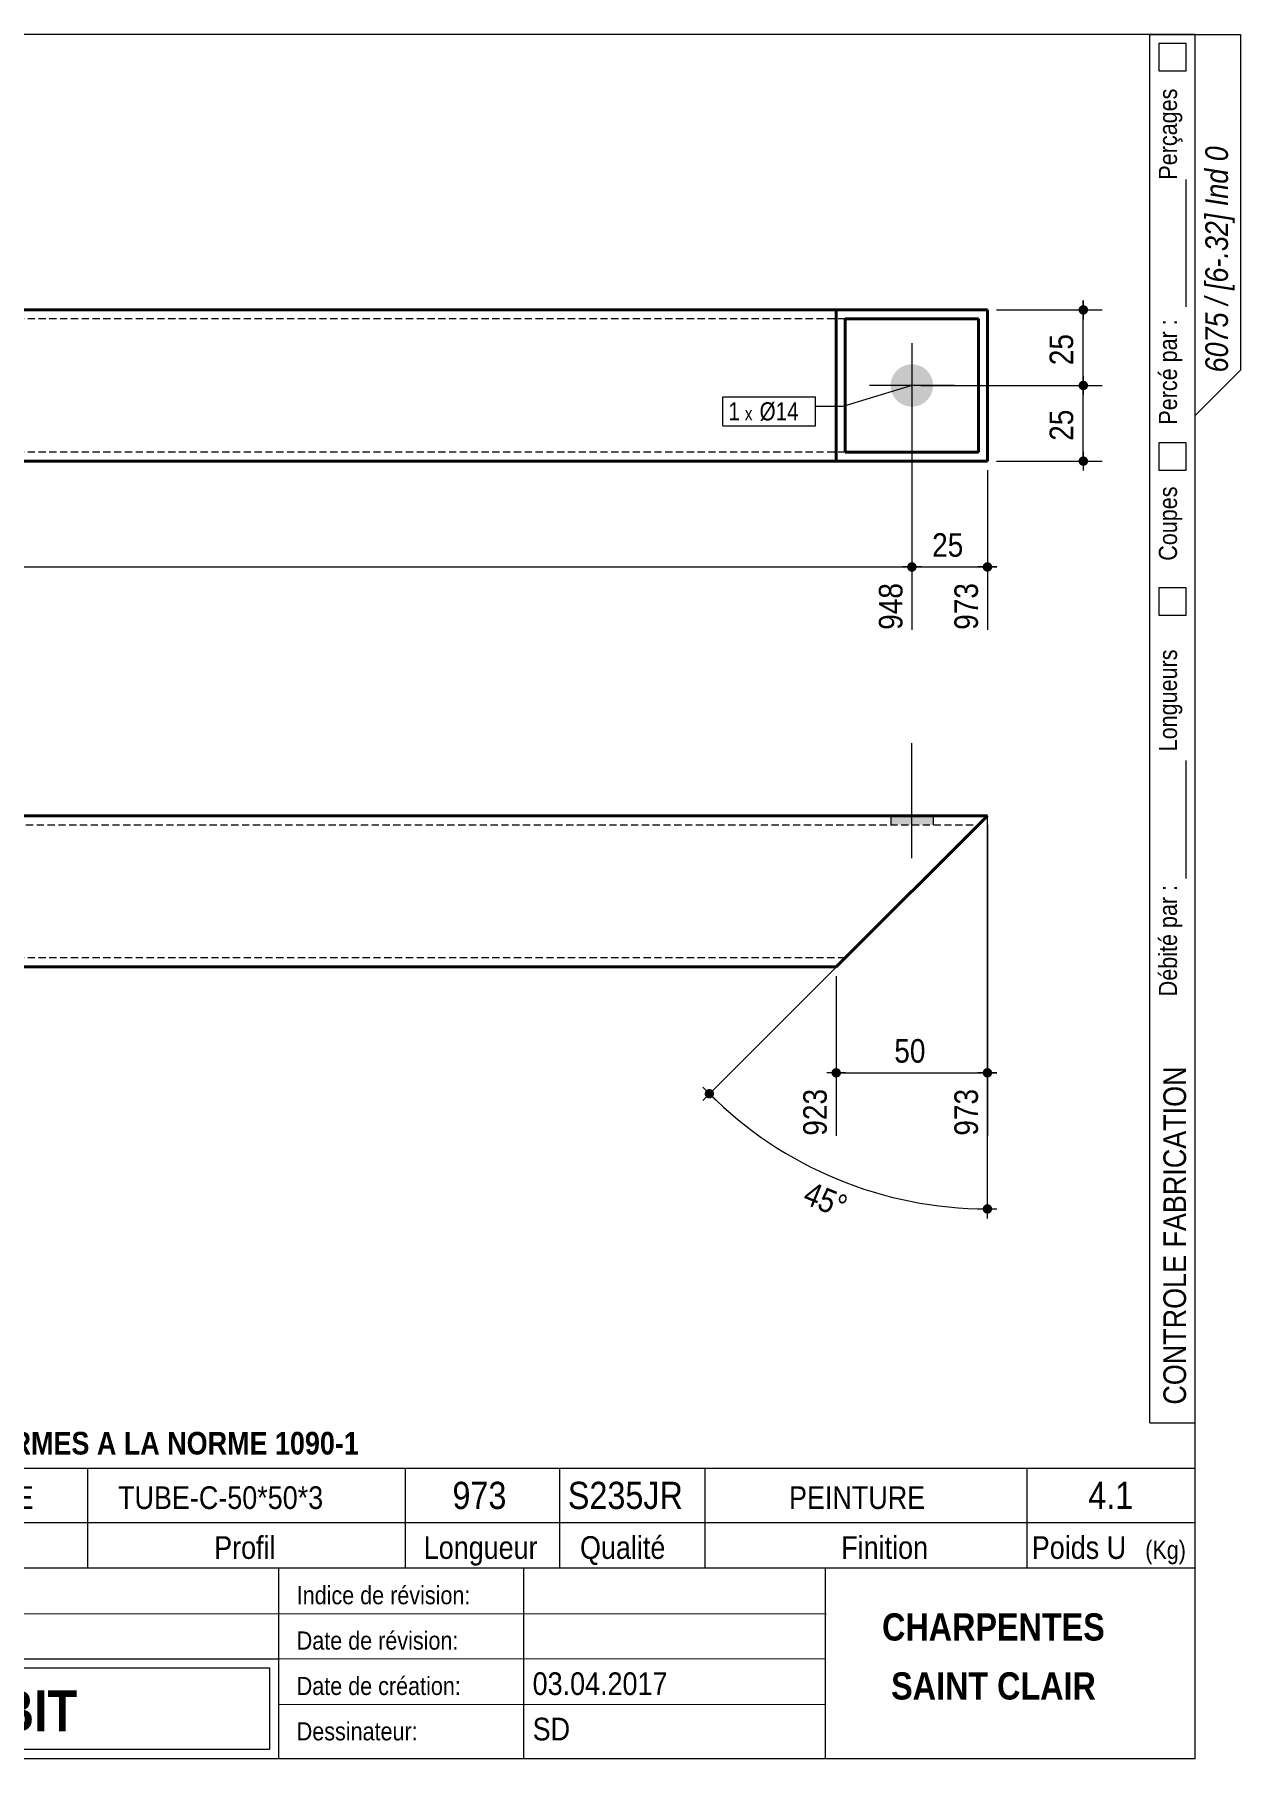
# Model space of a CAD drawing. Header units: millimetres. Extents: x 2 to 287, y 5 to 195.
# Drawn here: x 154.1 to 287, y 5 to 195 of the extents above; entities that cross this region are included whole.
import ezdxf

# ---------------------------------------------------------------- set-up
doc = ezdxf.new("R2010")
doc.units = ezdxf.units.MM
doc.linetypes.add('CACHE2', pattern=[1.190625, 0.79375, -0.396875])
for name, color, linetype, lineweight in [('Autre type objet', 1, 'Continuous', 0), ('Boulon', 7, 'Continuous', 0), ('Cache', 7, 'Continuous', 0), ('Cotation', 7, 'Continuous', 0), ('Désignation boulon', 3, 'Continuous', 0), ('Feuille dessin', 5, 'Continuous', 0), ('Piece', 2, 'Continuous', 0)]:
    doc.layers.add(name, color=color, linetype=linetype, lineweight=lineweight)
doc.styles.add('ARIAL', font='ARIAL.TTF')
doc.styles.add('ARIAL_BOLD', font='ARIALBD.TTF')
doc.styles.add('ARIAL_ITALIC', font='ARIALI.TTF')
doc.styles.add('COMIC_SANS_MS', font='COMIC.TTF')

# ---------------------------------------------------------------- blocks, each defined once
blk = doc.blocks.new('*A1')
at = {"layer": 'Boulon'}
blk.add_hatch(color=256, dxfattribs=at).paths.add_polyline_path([(250.84, 158.65), (250.9, 158.65), (250.96, 158.64), (251.02, 158.64), (251.07, 158.63), (251.13, 158.62), (251.19, 158.62), (251.24, 158.61), (251.3, 158.59), (251.35, 158.58), (251.41, 158.57), (251.46, 158.55), (251.52, 158.53), (251.57, 158.51), (251.63, 158.49), (251.68, 158.47), (251.73, 158.45), (251.78, 158.43), (251.84, 158.4), (251.89, 158.37), (251.94, 158.35), (251.99, 158.32), (252.04, 158.29), (252.08, 158.26), (252.13, 158.22), (252.18, 158.19), (252.22, 158.16), (252.27, 158.12), (252.31, 158.08), (252.35, 158.05), (252.4, 158.01), (252.44, 157.97), (252.48, 157.93), (252.52, 157.88), (252.55, 157.84), (252.59, 157.8), (252.63, 157.75), (252.66, 157.71), (252.69, 157.66), (252.73, 157.61), (252.76, 157.56), (252.79, 157.52), (252.82, 157.47), (252.84, 157.42), (252.87, 157.37), (252.9, 157.31), (252.92, 157.26), (252.94, 157.21), (252.96, 157.16), (252.98, 157.1), (253, 157.05), (253.02, 156.99), (253.04, 156.94), (253.05, 156.88), (253.06, 156.83), (253.08, 156.77), (253.09, 156.72), (253.09, 156.66), (253.1, 156.6), (253.11, 156.55), (253.11, 156.49), (253.12, 156.43), (253.12, 156.37), (253.12, 156.32), (253.12, 156.26), (253.12, 156.2), (253.11, 156.15), (253.11, 156.09), (253.1, 156.03), (253.09, 155.97), (253.09, 155.92), (253.08, 155.86), (253.06, 155.81), (253.05, 155.75), (253.04, 155.69), (253.02, 155.64), (253, 155.58), (252.98, 155.53), (252.96, 155.48), (252.94, 155.42), (252.92, 155.37), (252.9, 155.32), (252.87, 155.27), (252.84, 155.22), (252.82, 155.17), (252.79, 155.12), (252.76, 155.07), (252.73, 155.02), (252.69, 154.97), (252.66, 154.93), (252.63, 154.88), (252.59, 154.84), (252.55, 154.79), (252.52, 154.75), (252.48, 154.71), (252.44, 154.67), (252.4, 154.63), (252.35, 154.59), (252.31, 154.55), (252.27, 154.51), (252.22, 154.48), (252.18, 154.44), (252.13, 154.41), (252.08, 154.38), (252.04, 154.35), (251.99, 154.32), (251.94, 154.29), (251.89, 154.26), (251.84, 154.23), (251.78, 154.21), (251.73, 154.18), (251.68, 154.16), (251.63, 154.14), (251.57, 154.12), (251.52, 154.1), (251.46, 154.08), (251.41, 154.07), (251.35, 154.05), (251.3, 154.04), (251.24, 154.03), (251.19, 154.02), (251.13, 154.01), (251.07, 154), (251.02, 153.99), (250.96, 153.99), (250.9, 153.99), (250.84, 153.98), (250.79, 153.98), (250.73, 153.98), (250.67, 153.99), (250.62, 153.99), (250.56, 153.99), (250.5, 154), (250.44, 154.01), (250.39, 154.02), (250.33, 154.03), (250.28, 154.04), (250.22, 154.05), (250.16, 154.07), (250.11, 154.08), (250.05, 154.1), (250, 154.12), (249.95, 154.14), (249.89, 154.16), (249.84, 154.18), (249.79, 154.21), (249.74, 154.23), (249.69, 154.26), (249.64, 154.29), (249.59, 154.32), (249.54, 154.35), (249.49, 154.38), (249.44, 154.41), (249.4, 154.44), (249.35, 154.48), (249.31, 154.51), (249.26, 154.55), (249.22, 154.59), (249.18, 154.63), (249.14, 154.67), (249.1, 154.71), (249.06, 154.75), (249.02, 154.79), (248.98, 154.84), (248.95, 154.88), (248.91, 154.93), (248.88, 154.97), (248.85, 155.02), (248.82, 155.07), (248.79, 155.12), (248.76, 155.17), (248.73, 155.22), (248.7, 155.27), (248.68, 155.32), (248.65, 155.37), (248.63, 155.42), (248.61, 155.48), (248.59, 155.53), (248.57, 155.58), (248.55, 155.64), (248.54, 155.69), (248.52, 155.75), (248.51, 155.81), (248.5, 155.86), (248.49, 155.92), (248.48, 155.97), (248.47, 156.03), (248.46, 156.09), (248.46, 156.15), (248.46, 156.2), (248.45, 156.26), (248.45, 156.32), (248.45, 156.37), (248.46, 156.43), (248.46, 156.49), (248.46, 156.55), (248.47, 156.6), (248.48, 156.66), (248.49, 156.72), (248.5, 156.77), (248.51, 156.83), (248.52, 156.88), (248.54, 156.94), (248.55, 156.99), (248.57, 157.05), (248.59, 157.1), (248.61, 157.16), (248.63, 157.21), (248.65, 157.26), (248.68, 157.31), (248.7, 157.37), (248.73, 157.42), (248.76, 157.47), (248.79, 157.52), (248.82, 157.56), (248.85, 157.61), (248.88, 157.66), (248.91, 157.71), (248.95, 157.75), (248.98, 157.8), (249.02, 157.84), (249.06, 157.88), (249.1, 157.93), (249.14, 157.97), (249.18, 158.01), (249.22, 158.05), (249.26, 158.08), (249.31, 158.12), (249.35, 158.16), (249.4, 158.19), (249.44, 158.22), (249.49, 158.26), (249.54, 158.29), (249.59, 158.32), (249.64, 158.35), (249.69, 158.37), (249.74, 158.4), (249.79, 158.43), (249.84, 158.45), (249.89, 158.47), (249.95, 158.49), (250, 158.51), (250.05, 158.53), (250.11, 158.55), (250.16, 158.57), (250.22, 158.58), (250.28, 158.59), (250.33, 158.61), (250.39, 158.62), (250.44, 158.62), (250.5, 158.63), (250.56, 158.64), (250.62, 158.64), (250.67, 158.65), (250.73, 158.65), (250.79, 158.65)], flags=17)
at = {"layer": 'Boulon', "linetype": 'Continuous', "lineweight": 0}
for p, q in [((250.79, 160.98), (250.79, 151.65)), ((255.45, 156.32), (246.12, 156.32))]:
    blk.add_line(p, q, dxfattribs=at)
blk = doc.blocks.new('*A3')
at = {"layer": 'Cache', "color": 7, "linetype": 'CACHE2', "lineweight": 20}
for p, q in [((142.348316, 163.65), (41.348297, 163.65)), ((243.448337, 163.65), (142.448316, 163.65)), ((142.348316, 148.983333), (41.348222, 148.983333)), ((243.448262, 148.983333), (142.448316, 148.983333))]:
    blk.add_line(p, q, dxfattribs=at)
at = {"layer": 'Piece', "color": 2, "linetype": 'Continuous', "lineweight": 40}
for p, q in [((25.68, 147.983333), (25.68, 164.65)), ((25.68, 164.65), (142.348316, 164.65)), ((26.680104, 148.983333), (26.680179, 163.65)), ((41.348297, 163.65), (26.680179, 163.65)), ((41.348222, 148.983333), (41.348297, 163.65)), ((42.348316, 147.983333), (42.348401, 164.65)), ((142.448316, 164.65), (259.113995, 164.65)), ((242.448316, 147.983333), (242.448401, 164.65)), ((243.448337, 163.65), (243.448262, 148.983333)), ((258.114134, 163.65), (243.448337, 163.65)), ((258.114134, 163.65), (258.114059, 148.983333)), ((259.113995, 164.65), (259.113995, 147.983333)), ((41.348222, 148.983333), (26.680104, 148.983333)), ((258.114059, 148.983333), (243.448262, 148.983333)), ((142.348316, 147.983333), (25.68, 147.983333)), ((242.448316, 147.983333), (142.448316, 147.983333)), ((259.113995, 147.983333), (242.448316, 147.983333))]:
    blk.add_line(p, q, dxfattribs=at)
blk = doc.blocks.new('*A4')
at = {"layer": 'Boulon'}
blk.add_hatch(color=256, dxfattribs=at).paths.add_polyline_path([(248.45, 107.9), (248.45, 108.9), (253.12, 108.9), (253.12, 107.9)], flags=17)
at = {"layer": 'Boulon', "linetype": 'Continuous', "lineweight": 0}
for p, q in [((250.79, 104.23), (250.79, 116.9)), ((248.45, 108.9), (248.45, 107.9)), ((253.12, 108.9), (253.12, 107.9))]:
    blk.add_line(p, q, dxfattribs=at)
blk = doc.blocks.new('*A6')
at = {"layer": 'Cache', "color": 7, "linetype": 'CACHE2', "lineweight": 20}
for p, q in [((42.348316, 92.233333), (25.68, 108.9)), ((259.113995, 108.9), (242.448316, 92.233333)), ((26.680179, 107.9), (26.680104, 107.9)), ((26.680104, 107.9), (142.348316, 107.9)), ((26.680179, 107.9), (41.348297, 93.233333)), ((142.448316, 107.9), (258.114134, 107.9)), ((243.448337, 93.233333), (258.114134, 107.9)), ((142.348316, 93.233333), (41.348222, 93.233333)), ((243.448337, 93.233333), (142.448316, 93.233333))]:
    blk.add_line(p, q, dxfattribs=at)
at = {"layer": 'Piece', "color": 2, "linetype": 'Continuous', "lineweight": 40}
for p, q in [((25.68, 108.9), (42.348401, 92.233333)), ((142.348316, 108.9), (25.68, 108.9)), ((259.113995, 108.9), (142.448316, 108.9)), ((242.448401, 92.233333), (259.113995, 108.9)), ((42.348316, 92.233333), (142.348316, 92.233333)), ((142.448316, 92.233333), (242.448401, 92.233333))]:
    blk.add_line(p, q, dxfattribs=at)
blk = doc.blocks.new('*A7')
at = {"layer": 'Feuille dessin', "linetype": 'Continuous', "lineweight": 0}
for p, q in [((282, 195), (5, 195)), ((5, 195), (5, 5)), ((282, 5), (282, 195)), ((5, 5), (282, 5))]:
    blk.add_line(p, q, dxfattribs=at)
at = {"layer": 'Feuille dessin', "style": 'ARIAL', "width": 0.85}
blk.add_text('Tekla Structures', height=2, rotation=90, dxfattribs=at).set_placement((4.5, 5.5))
blk = doc.blocks.new('*A8')
at = {"layer": 'Autre type objet', "linetype": 'Continuous', "lineweight": 0}
for p, q in [((277, 42), (277, 195)), ((277, 195), (287, 195)), ((278, 194), (278, 191)), ((281, 194), (278, 194)), ((281, 191), (281, 194)), ((282, 42), (282, 195)), ((287, 195), (287, 158)), ((278, 191), (281, 191)), ((281, 165), (281, 179)), ((287, 158), (282, 153)), ((278, 150), (278, 147)), ((281, 150), (278, 150)), ((281, 147), (281, 150)), ((278, 147), (281, 147)), ((278, 134), (278, 131)), ((281, 134), (278, 134)), ((281, 131), (281, 134)), ((278, 131), (281, 131)), ((281, 102), (281, 115)), ((277, 42), (282, 42))]:
    blk.add_line(p, q, dxfattribs=at)
at = {"layer": 'Autre type objet', "width": 0.85}
for s, height, style, p in [('Perçages', 2, 'ARIAL', (280, 179)), ('6075 / [6-.32] Ind 0', 2.5, 'ARIAL_ITALIC', (285.619109, 157.760245)), ('Percé par :', 2, 'ARIAL', (280, 152)), ('Coupes', 2, 'ARIAL', (280, 137)), ('Longueurs', 2, 'ARIAL', (280, 116)), ('Débité par :', 2, 'ARIAL', (280, 89)), ('CONTROLE FABRICATION', 2.5, 'ARIAL', (281, 44))]:
    blk.add_text(s, height=height, rotation=90, dxfattribs=dict(at, style=style)).set_placement(p)
blk = doc.blocks.new('*A10')
at = {"layer": 'Autre type objet', "linetype": 'Continuous', "lineweight": 0}
for p, q in [((92, 37), (282, 37)), ((92, 37), (92, 31)), ((92.51953, 36.5), (113.5, 36.5)), ((92.51953, 31.394341), (92.51953, 36.5)), ((113.5, 36.5), (113.5, 31.394341)), ((114.5, 31), (114.5, 37)), ((134.5, 31), (134.5, 37)), ((160, 31), (160, 37)), ((195, 31), (195, 37)), ((212, 31), (212, 37)), ((228, 31), (228, 37)), ((263.5, 31), (263.5, 37)), ((282, 31), (282, 37)), ((92, 31), (282, 31)), ((92, 31), (92, 5)), ((113.5, 31.394341), (92.51953, 31.394341)), ((114.5, 16), (114.5, 31)), ((134.5, 26), (134.5, 31)), ((160, 26), (160, 31)), ((195, 26), (195, 31)), ((212, 26), (212, 31)), ((228, 26), (228, 31)), ((263.5, 26), (263.5, 31)), ((282, 5), (282, 31)), ((92, 26), (282, 26)), ((181, 26), (181, 5)), ((208, 26), (208, 5)), ((241.262466, 5), (241.262466, 26)), ((92, 21), (241.327069, 20.935451)), ((92, 16), (181, 16)), ((181, 16), (241.297815, 16.021151)), ((93, 15), (180, 15)), ((93, 6), (93, 15)), ((180, 15), (180, 6)), ((181, 11), (241.217807, 10.969512)), ((180, 6), (93, 6)), ((92, 5), (282, 5))]:
    blk.add_line(p, q, dxfattribs=at)
at = {"layer": 'Autre type objet', "width": 0.85}
for s, height, style, p in [('TOLERANCES ESSENTIELLES CONFORMES A LA NORME 1090-1', 2.5, 'ARIAL_BOLD', (96.5, 38.5)), ('6-32', 3, 'ARIAL_BOLD', (98.285724, 32.540141)), ('1', 3, 'ARIAL', (120.389893, 32.5)), ('STABILITE', 2.5, 'ARIAL', (139.159546, 32.5)), ('TUBE-C-50*50*3', 2.5, 'ARIAL', (163.315063, 32.5)), ('973', 3, 'ARIAL', (200.165771, 32.5)), ('S235JR', 3, 'ARIAL', (212.880127, 32.5)), ('PEINTURE', 2.5, 'ARIAL', (237.24646, 32.5)), ('4.1', 3, 'ARIAL', (270.222412, 32.5)), ('Repère', 2.5, 'ARIAL', (96.112978, 27)), ('Qté', 2.5, 'ARIAL', (119, 27)), ('Nom', 2.5, 'ARIAL', (142.961426, 27)), ('Profil', 2.5, 'ARIAL', (173.903564, 27)), ('Longueur', 2.5, 'ARIAL', (197, 27)), ('Qualité', 2.5, 'ARIAL', (214.218018, 27)), ('Finition', 2.5, 'ARIAL', (243, 27)), ('Poids U', 2.5, 'ARIAL', (264, 27)), ('(Kg)', 2, 'ARIAL', (276.5, 27)), ('6075', 3.5, 'ARIAL', (115.5, 22)), ('N° Affaire:', 2, 'ARIAL', (93.640566, 22)), ('Indice de révision:', 2, 'ARIAL', (183, 22)), ('CHARPENTES', 3, 'ARIAL_BOLD', (247.5, 18)), ('Nom Affaire:', 2, 'ARIAL', (93.640566, 17.5)), ('GHD Bât N', 3.5, 'ARIAL', (115.5, 17)), ('Date de révision:', 2, 'ARIAL', (183, 17)), ('Date de création:', 2, 'ARIAL', (183, 12)), ('03.04.2017', 2.5, 'ARIAL', (209, 12)), ('SAINT CLAIR', 3, 'ARIAL_BOLD', (248.5, 11.5)), ('CROQUIS   DE  DEBIT', 4.5, 'ARIAL_BOLD', (103, 8)), ('SD', 2.5, 'ARIAL', (209, 7)), ('Dessinateur:', 2, 'ARIAL', (183, 7))]:
    blk.add_text(s, height=height, dxfattribs=dict(at, style=style)).set_placement(p)
blk = doc.blocks.new('*A14')
at = {"layer": 'Cotation'}
for points in [[(269.65, 155.8), (269.63, 155.8), (269.6, 155.8), (269.58, 155.81), (269.55, 155.81), (269.53, 155.82), (269.5, 155.83), (269.48, 155.84), (269.46, 155.85), (269.43, 155.86), (269.41, 155.87), (269.39, 155.88), (269.37, 155.9), (269.35, 155.91), (269.33, 155.93), (269.31, 155.95), (269.29, 155.97), (269.28, 155.99), (269.26, 156.01), (269.25, 156.03), (269.23, 156.05), (269.22, 156.07), (269.21, 156.09), (269.2, 156.12), (269.19, 156.14), (269.18, 156.17), (269.18, 156.19), (269.17, 156.22), (269.17, 156.24), (269.16, 156.27), (269.16, 156.29), (269.16, 156.32), (269.16, 156.34), (269.16, 156.37), (269.17, 156.39), (269.17, 156.42), (269.18, 156.44), (269.18, 156.47), (269.19, 156.49), (269.2, 156.52), (269.21, 156.54), (269.22, 156.56), (269.23, 156.58), (269.25, 156.61), (269.26, 156.63), (269.28, 156.65), (269.29, 156.67), (269.31, 156.68), (269.33, 156.7), (269.35, 156.72), (269.37, 156.73), (269.39, 156.75), (269.41, 156.76), (269.43, 156.78), (269.46, 156.79), (269.48, 156.8), (269.5, 156.81), (269.53, 156.81), (269.55, 156.82), (269.58, 156.83), (269.6, 156.83), (269.63, 156.83), (269.65, 156.84), (269.68, 156.84), (269.71, 156.84), (269.73, 156.83), (269.76, 156.83), (269.78, 156.83), (269.81, 156.82), (269.83, 156.81), (269.86, 156.81), (269.88, 156.8), (269.9, 156.79), (269.93, 156.78), (269.95, 156.76), (269.97, 156.75), (269.99, 156.73), (270.01, 156.72), (270.03, 156.7), (270.05, 156.68), (270.07, 156.67), (270.08, 156.65), (270.1, 156.63), (270.11, 156.61), (270.13, 156.58), (270.14, 156.56), (270.15, 156.54), (270.16, 156.52), (270.17, 156.49), (270.18, 156.47), (270.18, 156.44), (270.19, 156.42), (270.19, 156.39), (270.2, 156.37), (270.2, 156.34), (270.2, 156.32), (270.2, 156.29), (270.2, 156.27), (270.19, 156.24), (270.19, 156.22), (270.18, 156.19), (270.18, 156.17), (270.17, 156.14), (270.16, 156.12), (270.15, 156.09), (270.14, 156.07), (270.13, 156.05), (270.11, 156.03), (270.1, 156.01), (270.08, 155.99), (270.07, 155.97), (270.05, 155.95), (270.03, 155.93), (270.01, 155.91), (269.99, 155.9), (269.97, 155.88), (269.95, 155.87), (269.93, 155.86), (269.9, 155.85), (269.88, 155.84), (269.86, 155.83), (269.83, 155.82), (269.81, 155.81), (269.78, 155.81), (269.76, 155.8), (269.73, 155.8), (269.71, 155.8), (269.68, 155.8)], [(269.65, 147.46), (269.63, 147.47), (269.6, 147.47), (269.58, 147.47), (269.55, 147.48), (269.53, 147.49), (269.5, 147.49), (269.48, 147.5), (269.46, 147.51), (269.43, 147.52), (269.41, 147.54), (269.39, 147.55), (269.37, 147.57), (269.35, 147.58), (269.33, 147.6), (269.31, 147.62), (269.29, 147.63), (269.28, 147.65), (269.26, 147.67), (269.25, 147.69), (269.23, 147.72), (269.22, 147.74), (269.21, 147.76), (269.2, 147.78), (269.19, 147.81), (269.18, 147.83), (269.18, 147.86), (269.17, 147.88), (269.17, 147.91), (269.16, 147.93), (269.16, 147.96), (269.16, 147.98), (269.16, 148.01), (269.16, 148.03), (269.17, 148.06), (269.17, 148.08), (269.18, 148.11), (269.18, 148.13), (269.19, 148.16), (269.2, 148.18), (269.21, 148.21), (269.22, 148.23), (269.23, 148.25), (269.25, 148.27), (269.26, 148.29), (269.28, 148.31), (269.29, 148.33), (269.31, 148.35), (269.33, 148.37), (269.35, 148.39), (269.37, 148.4), (269.39, 148.42), (269.41, 148.43), (269.43, 148.44), (269.46, 148.45), (269.48, 148.46), (269.5, 148.47), (269.53, 148.48), (269.55, 148.49), (269.58, 148.49), (269.6, 148.5), (269.63, 148.5), (269.65, 148.5), (269.68, 148.5), (269.71, 148.5), (269.73, 148.5), (269.76, 148.5), (269.78, 148.49), (269.81, 148.49), (269.83, 148.48), (269.86, 148.47), (269.88, 148.46), (269.9, 148.45), (269.93, 148.44), (269.95, 148.43), (269.97, 148.42), (269.99, 148.4), (270.01, 148.39), (270.03, 148.37), (270.05, 148.35), (270.07, 148.33), (270.08, 148.31), (270.1, 148.29), (270.11, 148.27), (270.13, 148.25), (270.14, 148.23), (270.15, 148.21), (270.16, 148.18), (270.17, 148.16), (270.18, 148.13), (270.18, 148.11), (270.19, 148.08), (270.19, 148.06), (270.2, 148.03), (270.2, 148.01), (270.2, 147.98), (270.2, 147.96), (270.2, 147.93), (270.19, 147.91), (270.19, 147.88), (270.18, 147.86), (270.18, 147.83), (270.17, 147.81), (270.16, 147.78), (270.15, 147.76), (270.14, 147.74), (270.13, 147.72), (270.11, 147.69), (270.1, 147.67), (270.08, 147.65), (270.07, 147.63), (270.05, 147.62), (270.03, 147.6), (270.01, 147.58), (269.99, 147.57), (269.97, 147.55), (269.95, 147.54), (269.93, 147.52), (269.9, 147.51), (269.88, 147.5), (269.86, 147.49), (269.83, 147.49), (269.81, 147.48), (269.78, 147.47), (269.76, 147.47), (269.73, 147.47), (269.71, 147.46), (269.68, 147.46)]]:
    blk.add_hatch(color=256, dxfattribs=at).paths.add_polyline_path(points, flags=17)
at = {"layer": 'Cotation', "linetype": 'Continuous', "lineweight": 0}
for p, q in [((251.79, 156.32), (271.76, 156.32)), ((268.64, 156.32), (270.72, 156.32)), ((269.68, 157.36), (269.68, 155.28)), ((269.68, 156.32), (269.68, 157.36)), ((269.68, 147.98), (269.68, 156.32)), ((269.68, 149.02), (269.68, 146.94)), ((260.11, 147.98), (271.76, 147.98)), ((268.64, 147.98), (270.72, 147.98)), ((269.68, 147.98), (269.68, 146.94))]:
    blk.add_line(p, q, dxfattribs=at)
at = {"layer": 'Cotation'}
for p in [(269.68, 156.32), (269.68, 147.98)]:
    blk.add_point(p, dxfattribs=at)
at = {"layer": 'Cotation', "style": 'ARIAL', "width": 0.85}
blk.add_text('25', height=2.6, rotation=90.0002, dxfattribs=at).set_placement((268.56, 150.22))
blk = doc.blocks.new('*A15')
at = {"layer": 'Cotation'}
for points in [[(269.65, 164.13), (269.63, 164.13), (269.6, 164.14), (269.58, 164.14), (269.55, 164.15), (269.53, 164.15), (269.5, 164.16), (269.48, 164.17), (269.46, 164.18), (269.43, 164.19), (269.41, 164.2), (269.39, 164.22), (269.37, 164.23), (269.35, 164.25), (269.33, 164.26), (269.31, 164.28), (269.29, 164.3), (269.28, 164.32), (269.26, 164.34), (269.25, 164.36), (269.23, 164.38), (269.22, 164.4), (269.21, 164.43), (269.2, 164.45), (269.19, 164.47), (269.18, 164.5), (269.18, 164.52), (269.17, 164.55), (269.17, 164.57), (269.16, 164.6), (269.16, 164.62), (269.16, 164.65), (269.16, 164.68), (269.16, 164.7), (269.17, 164.73), (269.17, 164.75), (269.18, 164.78), (269.18, 164.8), (269.19, 164.83), (269.2, 164.85), (269.21, 164.87), (269.22, 164.9), (269.23, 164.92), (269.25, 164.94), (269.26, 164.96), (269.28, 164.98), (269.29, 165), (269.31, 165.02), (269.33, 165.04), (269.35, 165.05), (269.37, 165.07), (269.39, 165.08), (269.41, 165.1), (269.43, 165.11), (269.46, 165.12), (269.48, 165.13), (269.5, 165.14), (269.53, 165.15), (269.55, 165.15), (269.58, 165.16), (269.6, 165.16), (269.63, 165.17), (269.65, 165.17), (269.68, 165.17), (269.71, 165.17), (269.73, 165.17), (269.76, 165.16), (269.78, 165.16), (269.81, 165.15), (269.83, 165.15), (269.86, 165.14), (269.88, 165.13), (269.9, 165.12), (269.93, 165.11), (269.95, 165.1), (269.97, 165.08), (269.99, 165.07), (270.01, 165.05), (270.03, 165.04), (270.05, 165.02), (270.07, 165), (270.08, 164.98), (270.1, 164.96), (270.11, 164.94), (270.13, 164.92), (270.14, 164.9), (270.15, 164.87), (270.16, 164.85), (270.17, 164.83), (270.18, 164.8), (270.18, 164.78), (270.19, 164.75), (270.19, 164.73), (270.2, 164.7), (270.2, 164.68), (270.2, 164.65), (270.2, 164.62), (270.2, 164.6), (270.19, 164.57), (270.19, 164.55), (270.18, 164.52), (270.18, 164.5), (270.17, 164.47), (270.16, 164.45), (270.15, 164.43), (270.14, 164.4), (270.13, 164.38), (270.11, 164.36), (270.1, 164.34), (270.08, 164.32), (270.07, 164.3), (270.05, 164.28), (270.03, 164.26), (270.01, 164.25), (269.99, 164.23), (269.97, 164.22), (269.95, 164.2), (269.93, 164.19), (269.9, 164.18), (269.88, 164.17), (269.86, 164.16), (269.83, 164.15), (269.81, 164.15), (269.78, 164.14), (269.76, 164.14), (269.73, 164.13), (269.71, 164.13), (269.68, 164.13)], [(269.65, 155.8), (269.63, 155.8), (269.6, 155.8), (269.58, 155.81), (269.55, 155.81), (269.53, 155.82), (269.5, 155.83), (269.48, 155.84), (269.46, 155.85), (269.43, 155.86), (269.41, 155.87), (269.39, 155.88), (269.37, 155.9), (269.35, 155.91), (269.33, 155.93), (269.31, 155.95), (269.29, 155.97), (269.28, 155.99), (269.26, 156.01), (269.25, 156.03), (269.23, 156.05), (269.22, 156.07), (269.21, 156.09), (269.2, 156.12), (269.19, 156.14), (269.18, 156.17), (269.18, 156.19), (269.17, 156.22), (269.17, 156.24), (269.16, 156.27), (269.16, 156.29), (269.16, 156.32), (269.16, 156.34), (269.16, 156.37), (269.17, 156.39), (269.17, 156.42), (269.18, 156.44), (269.18, 156.47), (269.19, 156.49), (269.2, 156.52), (269.21, 156.54), (269.22, 156.56), (269.23, 156.58), (269.25, 156.61), (269.26, 156.63), (269.28, 156.65), (269.29, 156.67), (269.31, 156.68), (269.33, 156.7), (269.35, 156.72), (269.37, 156.73), (269.39, 156.75), (269.41, 156.76), (269.43, 156.78), (269.46, 156.79), (269.48, 156.8), (269.5, 156.81), (269.53, 156.81), (269.55, 156.82), (269.58, 156.83), (269.6, 156.83), (269.63, 156.83), (269.65, 156.84), (269.68, 156.84), (269.71, 156.84), (269.73, 156.83), (269.76, 156.83), (269.78, 156.83), (269.81, 156.82), (269.83, 156.81), (269.86, 156.81), (269.88, 156.8), (269.9, 156.79), (269.93, 156.78), (269.95, 156.76), (269.97, 156.75), (269.99, 156.73), (270.01, 156.72), (270.03, 156.7), (270.05, 156.68), (270.07, 156.67), (270.08, 156.65), (270.1, 156.63), (270.11, 156.61), (270.13, 156.58), (270.14, 156.56), (270.15, 156.54), (270.16, 156.52), (270.17, 156.49), (270.18, 156.47), (270.18, 156.44), (270.19, 156.42), (270.19, 156.39), (270.2, 156.37), (270.2, 156.34), (270.2, 156.32), (270.2, 156.29), (270.2, 156.27), (270.19, 156.24), (270.19, 156.22), (270.18, 156.19), (270.18, 156.17), (270.17, 156.14), (270.16, 156.12), (270.15, 156.09), (270.14, 156.07), (270.13, 156.05), (270.11, 156.03), (270.1, 156.01), (270.08, 155.99), (270.07, 155.97), (270.05, 155.95), (270.03, 155.93), (270.01, 155.91), (269.99, 155.9), (269.97, 155.88), (269.95, 155.87), (269.93, 155.86), (269.9, 155.85), (269.88, 155.84), (269.86, 155.83), (269.83, 155.82), (269.81, 155.81), (269.78, 155.81), (269.76, 155.8), (269.73, 155.8), (269.71, 155.8), (269.68, 155.8)]]:
    blk.add_hatch(color=256, dxfattribs=at).paths.add_polyline_path(points, flags=17)
at = {"layer": 'Cotation', "linetype": 'Continuous', "lineweight": 0}
for p, q in [((269.68, 165.69), (269.68, 163.61)), ((269.68, 164.65), (269.68, 165.69)), ((260.11, 164.65), (271.76, 164.65)), ((268.64, 164.65), (270.72, 164.65)), ((269.68, 156.32), (269.68, 164.65)), ((251.79, 156.32), (271.76, 156.32)), ((268.64, 156.32), (270.72, 156.32)), ((269.68, 157.36), (269.68, 155.28)), ((269.68, 156.32), (269.68, 155.28))]:
    blk.add_line(p, q, dxfattribs=at)
at = {"layer": 'Cotation'}
for p in [(269.68, 164.65), (269.68, 156.32)]:
    blk.add_point(p, dxfattribs=at)
at = {"layer": 'Cotation', "style": 'ARIAL', "width": 0.85}
blk.add_text('25', height=2.6, rotation=90.0002, dxfattribs=at).set_placement((268.56, 158.55))
blk = doc.blocks.new('*A17')
at = {"layer": 'Cotation'}
for points in [[(33.99, 135.8), (33.96, 135.8), (33.94, 135.8), (33.91, 135.81), (33.89, 135.81), (33.86, 135.82), (33.84, 135.83), (33.81, 135.84), (33.79, 135.85), (33.77, 135.86), (33.75, 135.87), (33.72, 135.88), (33.7, 135.9), (33.68, 135.91), (33.66, 135.93), (33.65, 135.95), (33.63, 135.97), (33.61, 135.99), (33.6, 136.01), (33.58, 136.03), (33.57, 136.05), (33.55, 136.07), (33.54, 136.09), (33.53, 136.12), (33.52, 136.14), (33.52, 136.17), (33.51, 136.19), (33.5, 136.22), (33.5, 136.24), (33.5, 136.27), (33.49, 136.29), (33.49, 136.32), (33.49, 136.34), (33.5, 136.37), (33.5, 136.39), (33.5, 136.42), (33.51, 136.44), (33.52, 136.47), (33.52, 136.49), (33.53, 136.52), (33.54, 136.54), (33.55, 136.56), (33.57, 136.58), (33.58, 136.61), (33.6, 136.63), (33.61, 136.65), (33.63, 136.67), (33.65, 136.68), (33.66, 136.7), (33.68, 136.72), (33.7, 136.73), (33.72, 136.75), (33.75, 136.76), (33.77, 136.78), (33.79, 136.79), (33.81, 136.8), (33.84, 136.81), (33.86, 136.81), (33.89, 136.82), (33.91, 136.83), (33.94, 136.83), (33.96, 136.83), (33.99, 136.84), (34.01, 136.84), (34.04, 136.84), (34.06, 136.83), (34.09, 136.83), (34.11, 136.83), (34.14, 136.82), (34.16, 136.81), (34.19, 136.81), (34.21, 136.8), (34.24, 136.79), (34.26, 136.78), (34.28, 136.76), (34.3, 136.75), (34.32, 136.73), (34.34, 136.72), (34.36, 136.7), (34.38, 136.68), (34.4, 136.67), (34.42, 136.65), (34.43, 136.63), (34.45, 136.61), (34.46, 136.58), (34.47, 136.56), (34.48, 136.54), (34.49, 136.52), (34.5, 136.49), (34.51, 136.47), (34.52, 136.44), (34.52, 136.42), (34.53, 136.39), (34.53, 136.37), (34.53, 136.34), (34.53, 136.32), (34.53, 136.29), (34.53, 136.27), (34.53, 136.24), (34.52, 136.22), (34.52, 136.19), (34.51, 136.17), (34.5, 136.14), (34.49, 136.12), (34.48, 136.09), (34.47, 136.07), (34.46, 136.05), (34.45, 136.03), (34.43, 136.01), (34.42, 135.99), (34.4, 135.97), (34.38, 135.95), (34.36, 135.93), (34.34, 135.91), (34.32, 135.9), (34.3, 135.88), (34.28, 135.87), (34.26, 135.86), (34.24, 135.85), (34.21, 135.84), (34.19, 135.83), (34.16, 135.82), (34.14, 135.81), (34.11, 135.81), (34.09, 135.8), (34.06, 135.8), (34.04, 135.8), (34.01, 135.8)], [(250.76, 135.8), (250.74, 135.8), (250.71, 135.8), (250.69, 135.81), (250.66, 135.81), (250.64, 135.82), (250.61, 135.83), (250.59, 135.84), (250.56, 135.85), (250.54, 135.86), (250.52, 135.87), (250.5, 135.88), (250.48, 135.9), (250.46, 135.91), (250.44, 135.93), (250.42, 135.95), (250.4, 135.97), (250.38, 135.99), (250.37, 136.01), (250.35, 136.03), (250.34, 136.05), (250.33, 136.07), (250.32, 136.09), (250.31, 136.12), (250.3, 136.14), (250.29, 136.17), (250.28, 136.19), (250.28, 136.22), (250.27, 136.24), (250.27, 136.27), (250.27, 136.29), (250.27, 136.32), (250.27, 136.34), (250.27, 136.37), (250.27, 136.39), (250.28, 136.42), (250.28, 136.44), (250.29, 136.47), (250.3, 136.49), (250.31, 136.52), (250.32, 136.54), (250.33, 136.56), (250.34, 136.58), (250.35, 136.61), (250.37, 136.63), (250.38, 136.65), (250.4, 136.67), (250.42, 136.68), (250.44, 136.7), (250.46, 136.72), (250.48, 136.73), (250.5, 136.75), (250.52, 136.76), (250.54, 136.78), (250.56, 136.79), (250.59, 136.8), (250.61, 136.81), (250.64, 136.81), (250.66, 136.82), (250.69, 136.83), (250.71, 136.83), (250.74, 136.83), (250.76, 136.84), (250.79, 136.84), (250.81, 136.84), (250.84, 136.83), (250.86, 136.83), (250.89, 136.83), (250.91, 136.82), (250.94, 136.81), (250.96, 136.81), (250.99, 136.8), (251.01, 136.79), (251.03, 136.78), (251.05, 136.76), (251.08, 136.75), (251.1, 136.73), (251.12, 136.72), (251.14, 136.7), (251.15, 136.68), (251.17, 136.67), (251.19, 136.65), (251.2, 136.63), (251.22, 136.61), (251.23, 136.58), (251.25, 136.56), (251.26, 136.54), (251.27, 136.52), (251.28, 136.49), (251.28, 136.47), (251.29, 136.44), (251.3, 136.42), (251.3, 136.39), (251.3, 136.37), (251.31, 136.34), (251.31, 136.32), (251.31, 136.29), (251.3, 136.27), (251.3, 136.24), (251.3, 136.22), (251.29, 136.19), (251.28, 136.17), (251.28, 136.14), (251.27, 136.12), (251.26, 136.09), (251.25, 136.07), (251.23, 136.05), (251.22, 136.03), (251.2, 136.01), (251.19, 135.99), (251.17, 135.97), (251.15, 135.95), (251.14, 135.93), (251.12, 135.91), (251.1, 135.9), (251.08, 135.88), (251.05, 135.87), (251.03, 135.86), (251.01, 135.85), (250.99, 135.84), (250.96, 135.83), (250.94, 135.82), (250.91, 135.81), (250.89, 135.81), (250.86, 135.8), (250.84, 135.8), (250.81, 135.8), (250.79, 135.8)]]:
    blk.add_hatch(color=256, dxfattribs=at).paths.add_polyline_path(points, flags=17)
at = {"layer": 'Cotation', "linetype": 'Continuous', "lineweight": 0}
for p, q in [((34.01, 155.32), (34.01, 131.32)), ((250.79, 155.32), (250.79, 129.39)), ((34.01, 137.36), (34.01, 135.28)), ((250.79, 137.36), (250.79, 135.28)), ((35.05, 136.32), (32.97, 136.32)), ((34.01, 136.32), (32.97, 136.32)), ((34.01, 136.32), (250.79, 136.32)), ((251.83, 136.32), (249.75, 136.32)), ((250.79, 136.32), (251.83, 136.32))]:
    blk.add_line(p, q, dxfattribs=at)
at = {"layer": 'Cotation'}
for p in [(34.01, 136.32), (250.79, 136.32)]:
    blk.add_point(p, dxfattribs=at)
at = {"layer": 'Cotation', "style": 'ARIAL', "width": 0.85}
blk.add_text('923', height=2.6, dxfattribs=at).set_placement((139.51, 137.44))
blk.add_text('948', height=2.6, rotation=90.0002, dxfattribs=at).set_placement((249.75, 129.39))
blk = doc.blocks.new('*A18')
at = {"layer": 'Cotation'}
for points in [[(250.76, 135.8), (250.74, 135.8), (250.71, 135.8), (250.69, 135.81), (250.66, 135.81), (250.64, 135.82), (250.61, 135.83), (250.59, 135.84), (250.56, 135.85), (250.54, 135.86), (250.52, 135.87), (250.5, 135.88), (250.48, 135.9), (250.46, 135.91), (250.44, 135.93), (250.42, 135.95), (250.4, 135.97), (250.38, 135.99), (250.37, 136.01), (250.35, 136.03), (250.34, 136.05), (250.33, 136.07), (250.32, 136.09), (250.31, 136.12), (250.3, 136.14), (250.29, 136.17), (250.28, 136.19), (250.28, 136.22), (250.27, 136.24), (250.27, 136.27), (250.27, 136.29), (250.27, 136.32), (250.27, 136.34), (250.27, 136.37), (250.27, 136.39), (250.28, 136.42), (250.28, 136.44), (250.29, 136.47), (250.3, 136.49), (250.31, 136.52), (250.32, 136.54), (250.33, 136.56), (250.34, 136.58), (250.35, 136.61), (250.37, 136.63), (250.38, 136.65), (250.4, 136.67), (250.42, 136.68), (250.44, 136.7), (250.46, 136.72), (250.48, 136.73), (250.5, 136.75), (250.52, 136.76), (250.54, 136.78), (250.56, 136.79), (250.59, 136.8), (250.61, 136.81), (250.64, 136.81), (250.66, 136.82), (250.69, 136.83), (250.71, 136.83), (250.74, 136.83), (250.76, 136.84), (250.79, 136.84), (250.81, 136.84), (250.84, 136.83), (250.86, 136.83), (250.89, 136.83), (250.91, 136.82), (250.94, 136.81), (250.96, 136.81), (250.99, 136.8), (251.01, 136.79), (251.03, 136.78), (251.05, 136.76), (251.08, 136.75), (251.1, 136.73), (251.12, 136.72), (251.14, 136.7), (251.15, 136.68), (251.17, 136.67), (251.19, 136.65), (251.2, 136.63), (251.22, 136.61), (251.23, 136.58), (251.25, 136.56), (251.26, 136.54), (251.27, 136.52), (251.28, 136.49), (251.28, 136.47), (251.29, 136.44), (251.3, 136.42), (251.3, 136.39), (251.3, 136.37), (251.31, 136.34), (251.31, 136.32), (251.31, 136.29), (251.3, 136.27), (251.3, 136.24), (251.3, 136.22), (251.29, 136.19), (251.28, 136.17), (251.28, 136.14), (251.27, 136.12), (251.26, 136.09), (251.25, 136.07), (251.23, 136.05), (251.22, 136.03), (251.2, 136.01), (251.19, 135.99), (251.17, 135.97), (251.15, 135.95), (251.14, 135.93), (251.12, 135.91), (251.1, 135.9), (251.08, 135.88), (251.05, 135.87), (251.03, 135.86), (251.01, 135.85), (250.99, 135.84), (250.96, 135.83), (250.94, 135.82), (250.91, 135.81), (250.89, 135.81), (250.86, 135.8), (250.84, 135.8), (250.81, 135.8), (250.79, 135.8)], [(259.09, 135.8), (259.06, 135.8), (259.04, 135.8), (259.01, 135.81), (258.99, 135.81), (258.96, 135.82), (258.94, 135.83), (258.91, 135.84), (258.89, 135.85), (258.87, 135.86), (258.85, 135.87), (258.83, 135.88), (258.8, 135.9), (258.78, 135.91), (258.76, 135.93), (258.75, 135.95), (258.73, 135.97), (258.71, 135.99), (258.7, 136.01), (258.68, 136.03), (258.67, 136.05), (258.66, 136.07), (258.64, 136.09), (258.63, 136.12), (258.62, 136.14), (258.62, 136.17), (258.61, 136.19), (258.6, 136.22), (258.6, 136.24), (258.6, 136.27), (258.59, 136.29), (258.59, 136.32), (258.59, 136.34), (258.6, 136.37), (258.6, 136.39), (258.6, 136.42), (258.61, 136.44), (258.62, 136.47), (258.62, 136.49), (258.63, 136.52), (258.64, 136.54), (258.66, 136.56), (258.67, 136.58), (258.68, 136.61), (258.7, 136.63), (258.71, 136.65), (258.73, 136.67), (258.75, 136.68), (258.76, 136.7), (258.78, 136.72), (258.8, 136.73), (258.83, 136.75), (258.85, 136.76), (258.87, 136.78), (258.89, 136.79), (258.91, 136.8), (258.94, 136.81), (258.96, 136.81), (258.99, 136.82), (259.01, 136.83), (259.04, 136.83), (259.06, 136.83), (259.09, 136.84), (259.11, 136.84), (259.14, 136.84), (259.16, 136.83), (259.19, 136.83), (259.22, 136.83), (259.24, 136.82), (259.26, 136.81), (259.29, 136.81), (259.31, 136.8), (259.34, 136.79), (259.36, 136.78), (259.38, 136.76), (259.4, 136.75), (259.42, 136.73), (259.44, 136.72), (259.46, 136.7), (259.48, 136.68), (259.5, 136.67), (259.52, 136.65), (259.53, 136.63), (259.55, 136.61), (259.56, 136.58), (259.57, 136.56), (259.58, 136.54), (259.59, 136.52), (259.6, 136.49), (259.61, 136.47), (259.62, 136.44), (259.62, 136.42), (259.63, 136.39), (259.63, 136.37), (259.63, 136.34), (259.63, 136.32), (259.63, 136.29), (259.63, 136.27), (259.63, 136.24), (259.62, 136.22), (259.62, 136.19), (259.61, 136.17), (259.6, 136.14), (259.59, 136.12), (259.58, 136.09), (259.57, 136.07), (259.56, 136.05), (259.55, 136.03), (259.53, 136.01), (259.52, 135.99), (259.5, 135.97), (259.48, 135.95), (259.46, 135.93), (259.44, 135.91), (259.42, 135.9), (259.4, 135.88), (259.38, 135.87), (259.36, 135.86), (259.34, 135.85), (259.31, 135.84), (259.29, 135.83), (259.26, 135.82), (259.24, 135.81), (259.22, 135.81), (259.19, 135.8), (259.16, 135.8), (259.14, 135.8), (259.11, 135.8)]]:
    blk.add_hatch(color=256, dxfattribs=at).paths.add_polyline_path(points, flags=17)
at = {"layer": 'Cotation', "linetype": 'Continuous', "lineweight": 0}
for p, q in [((250.79, 155.32), (250.79, 129.39)), ((259.11, 146.98), (259.11, 129.39)), ((250.79, 137.36), (250.79, 135.28)), ((259.11, 137.36), (259.11, 135.28)), ((251.83, 136.32), (249.75, 136.32)), ((250.79, 136.32), (249.75, 136.32)), ((250.79, 136.32), (259.11, 136.32)), ((260.15, 136.32), (258.07, 136.32)), ((259.11, 136.32), (260.15, 136.32))]:
    blk.add_line(p, q, dxfattribs=at)
at = {"layer": 'Cotation'}
for p in [(250.79, 136.32), (259.11, 136.32)]:
    blk.add_point(p, dxfattribs=at)
at = {"layer": 'Cotation', "style": 'ARIAL', "width": 0.85}
blk.add_text('25', height=2.6, dxfattribs=at).set_placement((253.02, 137.44))
blk.add_text('973', height=2.6, rotation=90.0002, dxfattribs=at).set_placement((258.07, 129.39))
blk = doc.blocks.new('*A19')
at = {"layer": 'Désignation boulon', "linetype": 'Continuous', "lineweight": 0}
for p, q in [((250.786889, 156.316667), (243.160889, 154.0032)), ((229.972998, 155.069867), (240.160889, 155.069867)), ((229.972998, 151.869867), (229.972998, 155.069867)), ((240.160889, 151.869867), (240.160889, 155.069867)), ((243.160889, 154.0032), (240.160889, 154.0032)), ((229.972998, 151.869867), (240.160889, 151.869867))]:
    blk.add_line(p, q, dxfattribs=at)
at = {"layer": 'Désignation boulon', "style": 'COMIC_SANS_MS', "width": 0.85}
for s, height, p in [('1', 2, (230.572998, 152.469867)), ('Ø14', 2, (234.003857, 152.469867)), ('x', 1.5, (232.373193, 152.469867))]:
    blk.add_text(s, height=height, dxfattribs=at).set_placement(p)
blk = doc.blocks.new('*A23')
at = {"layer": 'Cotation'}
for points in [[(228.45, 77.74), (228.42, 77.74), (228.4, 77.74), (228.37, 77.75), (228.35, 77.75), (228.32, 77.76), (228.3, 77.77), (228.27, 77.78), (228.25, 77.79), (228.23, 77.8), (228.21, 77.81), (228.18, 77.83), (228.16, 77.84), (228.14, 77.86), (228.12, 77.87), (228.11, 77.89), (228.09, 77.91), (228.07, 77.93), (228.06, 77.95), (228.04, 77.97), (228.03, 77.99), (228.02, 78.01), (228, 78.04), (227.99, 78.06), (227.98, 78.08), (227.98, 78.11), (227.97, 78.13), (227.96, 78.16), (227.96, 78.18), (227.96, 78.21), (227.95, 78.23), (227.95, 78.26), (227.95, 78.28), (227.96, 78.31), (227.96, 78.33), (227.96, 78.36), (227.97, 78.38), (227.98, 78.41), (227.98, 78.43), (227.99, 78.46), (228, 78.48), (228.02, 78.5), (228.03, 78.53), (228.04, 78.55), (228.06, 78.57), (228.07, 78.59), (228.09, 78.61), (228.11, 78.63), (228.12, 78.64), (228.14, 78.66), (228.16, 78.68), (228.18, 78.69), (228.21, 78.7), (228.23, 78.72), (228.25, 78.73), (228.27, 78.74), (228.3, 78.75), (228.32, 78.76), (228.35, 78.76), (228.37, 78.77), (228.4, 78.77), (228.42, 78.78), (228.45, 78.78), (228.47, 78.78), (228.5, 78.78), (228.52, 78.78), (228.55, 78.77), (228.58, 78.77), (228.6, 78.76), (228.62, 78.76), (228.65, 78.75), (228.67, 78.74), (228.7, 78.73), (228.72, 78.72), (228.74, 78.7), (228.76, 78.69), (228.78, 78.68), (228.8, 78.66), (228.82, 78.64), (228.84, 78.63), (228.86, 78.61), (228.88, 78.59), (228.89, 78.57), (228.91, 78.55), (228.92, 78.53), (228.93, 78.5), (228.94, 78.48), (228.95, 78.46), (228.96, 78.43), (228.97, 78.41), (228.98, 78.38), (228.98, 78.36), (228.99, 78.33), (228.99, 78.31), (228.99, 78.28), (228.99, 78.26), (228.99, 78.23), (228.99, 78.21), (228.99, 78.18), (228.98, 78.16), (228.98, 78.13), (228.97, 78.11), (228.96, 78.08), (228.95, 78.06), (228.94, 78.04), (228.93, 78.01), (228.92, 77.99), (228.91, 77.97), (228.89, 77.95), (228.88, 77.93), (228.86, 77.91), (228.84, 77.89), (228.82, 77.87), (228.8, 77.86), (228.78, 77.84), (228.76, 77.83), (228.74, 77.81), (228.72, 77.8), (228.7, 77.79), (228.67, 77.78), (228.65, 77.77), (228.62, 77.76), (228.6, 77.75), (228.58, 77.75), (228.55, 77.74), (228.52, 77.74), (228.5, 77.74), (228.47, 77.74)], [(259.09, 65.05), (259.06, 65.05), (259.04, 65.05), (259.01, 65.06), (258.99, 65.06), (258.96, 65.07), (258.94, 65.08), (258.91, 65.09), (258.89, 65.1), (258.87, 65.11), (258.85, 65.12), (258.83, 65.13), (258.8, 65.15), (258.78, 65.16), (258.76, 65.18), (258.75, 65.2), (258.73, 65.22), (258.71, 65.24), (258.7, 65.26), (258.68, 65.28), (258.67, 65.3), (258.66, 65.32), (258.64, 65.34), (258.63, 65.37), (258.62, 65.39), (258.62, 65.42), (258.61, 65.44), (258.6, 65.47), (258.6, 65.49), (258.6, 65.52), (258.59, 65.54), (258.59, 65.57), (258.59, 65.59), (258.6, 65.62), (258.6, 65.64), (258.6, 65.67), (258.61, 65.69), (258.62, 65.72), (258.62, 65.74), (258.63, 65.77), (258.64, 65.79), (258.66, 65.81), (258.67, 65.83), (258.68, 65.86), (258.7, 65.88), (258.71, 65.9), (258.73, 65.92), (258.75, 65.93), (258.76, 65.95), (258.78, 65.97), (258.8, 65.98), (258.83, 66), (258.85, 66.01), (258.87, 66.03), (258.89, 66.04), (258.91, 66.05), (258.94, 66.06), (258.96, 66.06), (258.99, 66.07), (259.01, 66.08), (259.04, 66.08), (259.06, 66.08), (259.09, 66.09), (259.11, 66.09), (259.14, 66.09), (259.16, 66.08), (259.19, 66.08), (259.22, 66.08), (259.24, 66.07), (259.26, 66.06), (259.29, 66.06), (259.31, 66.05), (259.34, 66.04), (259.36, 66.03), (259.38, 66.01), (259.4, 66), (259.42, 65.98), (259.44, 65.97), (259.46, 65.95), (259.48, 65.93), (259.5, 65.92), (259.52, 65.9), (259.53, 65.88), (259.55, 65.86), (259.56, 65.83), (259.57, 65.81), (259.58, 65.79), (259.59, 65.77), (259.6, 65.74), (259.61, 65.72), (259.62, 65.69), (259.62, 65.67), (259.63, 65.64), (259.63, 65.62), (259.63, 65.59), (259.63, 65.57), (259.63, 65.54), (259.63, 65.52), (259.63, 65.49), (259.62, 65.47), (259.62, 65.44), (259.61, 65.42), (259.6, 65.39), (259.59, 65.37), (259.58, 65.34), (259.57, 65.32), (259.56, 65.3), (259.55, 65.28), (259.53, 65.26), (259.52, 65.24), (259.5, 65.22), (259.48, 65.2), (259.46, 65.18), (259.44, 65.16), (259.42, 65.15), (259.4, 65.13), (259.38, 65.12), (259.36, 65.11), (259.34, 65.1), (259.31, 65.09), (259.29, 65.08), (259.26, 65.07), (259.24, 65.06), (259.22, 65.06), (259.19, 65.05), (259.16, 65.05), (259.14, 65.05), (259.11, 65.05)]]:
    blk.add_hatch(color=256, dxfattribs=at).paths.add_polyline_path(points, flags=17)
at = {"layer": 'Cotation', "linetype": 'Continuous', "lineweight": 0}
for p, q in [((228.47, 78.26), (259.11, 108.9)), ((259.11, 65.57), (259.11, 108.9)), ((258.41, 108.19), (228.47, 78.26)), ((227.74, 78.99), (229.21, 77.52)), ((227.74, 77.52), (229.21, 78.99)), ((259.11, 64.53), (259.11, 66.61)), ((258.07, 65.57), (260.15, 65.57))]:
    blk.add_line(p, q, dxfattribs=at)
blk.add_arc((259.11, 108.9), 43.33, 225.0018, 270, dxfattribs=at)
at = {"layer": 'Cotation'}
for p in [(228.47, 78.26), (259.11, 65.57)]:
    blk.add_point(p, dxfattribs=at)
at = {"layer": 'Cotation', "style": 'ARIAL', "width": 0.85}
blk.add_text('45°', height=2.6, rotation=-22.5001, dxfattribs=at).set_placement((238.62, 66.27))
blk = doc.blocks.new('*A26')
at = {"layer": 'Cotation'}
for points in [[(242.42, 80.05), (242.4, 80.05), (242.37, 80.05), (242.35, 80.06), (242.32, 80.06), (242.3, 80.07), (242.27, 80.08), (242.25, 80.09), (242.23, 80.1), (242.2, 80.11), (242.18, 80.12), (242.16, 80.13), (242.14, 80.15), (242.12, 80.16), (242.1, 80.18), (242.08, 80.2), (242.06, 80.22), (242.05, 80.24), (242.03, 80.26), (242.02, 80.28), (242, 80.3), (241.99, 80.32), (241.98, 80.34), (241.97, 80.37), (241.96, 80.39), (241.95, 80.42), (241.94, 80.44), (241.94, 80.47), (241.93, 80.49), (241.93, 80.52), (241.93, 80.54), (241.93, 80.57), (241.93, 80.59), (241.93, 80.62), (241.93, 80.64), (241.94, 80.67), (241.94, 80.69), (241.95, 80.72), (241.96, 80.74), (241.97, 80.77), (241.98, 80.79), (241.99, 80.81), (242, 80.83), (242.02, 80.86), (242.03, 80.88), (242.05, 80.9), (242.06, 80.92), (242.08, 80.93), (242.1, 80.95), (242.12, 80.97), (242.14, 80.98), (242.16, 81), (242.18, 81.01), (242.2, 81.03), (242.23, 81.04), (242.25, 81.05), (242.27, 81.06), (242.3, 81.06), (242.32, 81.07), (242.35, 81.08), (242.37, 81.08), (242.4, 81.08), (242.42, 81.09), (242.45, 81.09), (242.47, 81.09), (242.5, 81.08), (242.52, 81.08), (242.55, 81.08), (242.57, 81.07), (242.6, 81.06), (242.62, 81.06), (242.65, 81.05), (242.67, 81.04), (242.69, 81.03), (242.72, 81.01), (242.74, 81), (242.76, 80.98), (242.78, 80.97), (242.8, 80.95), (242.82, 80.93), (242.83, 80.92), (242.85, 80.9), (242.87, 80.88), (242.88, 80.86), (242.89, 80.83), (242.91, 80.81), (242.92, 80.79), (242.93, 80.77), (242.94, 80.74), (242.95, 80.72), (242.95, 80.69), (242.96, 80.67), (242.96, 80.64), (242.97, 80.62), (242.97, 80.59), (242.97, 80.57), (242.97, 80.54), (242.97, 80.52), (242.96, 80.49), (242.96, 80.47), (242.95, 80.44), (242.95, 80.42), (242.94, 80.39), (242.93, 80.37), (242.92, 80.34), (242.91, 80.32), (242.89, 80.3), (242.88, 80.28), (242.87, 80.26), (242.85, 80.24), (242.83, 80.22), (242.82, 80.2), (242.8, 80.18), (242.78, 80.16), (242.76, 80.15), (242.74, 80.13), (242.72, 80.12), (242.69, 80.11), (242.67, 80.1), (242.65, 80.09), (242.62, 80.08), (242.6, 80.07), (242.57, 80.06), (242.55, 80.06), (242.52, 80.05), (242.5, 80.05), (242.47, 80.05), (242.45, 80.05)], [(259.09, 80.05), (259.06, 80.05), (259.04, 80.05), (259.01, 80.06), (258.99, 80.06), (258.96, 80.07), (258.94, 80.08), (258.91, 80.09), (258.89, 80.1), (258.87, 80.11), (258.85, 80.12), (258.83, 80.13), (258.8, 80.15), (258.78, 80.16), (258.76, 80.18), (258.75, 80.2), (258.73, 80.22), (258.71, 80.24), (258.7, 80.26), (258.68, 80.28), (258.67, 80.3), (258.66, 80.32), (258.64, 80.34), (258.63, 80.37), (258.62, 80.39), (258.62, 80.42), (258.61, 80.44), (258.6, 80.47), (258.6, 80.49), (258.6, 80.52), (258.59, 80.54), (258.59, 80.57), (258.59, 80.59), (258.6, 80.62), (258.6, 80.64), (258.6, 80.67), (258.61, 80.69), (258.62, 80.72), (258.62, 80.74), (258.63, 80.77), (258.64, 80.79), (258.66, 80.81), (258.67, 80.83), (258.68, 80.86), (258.7, 80.88), (258.71, 80.9), (258.73, 80.92), (258.75, 80.93), (258.76, 80.95), (258.78, 80.97), (258.8, 80.98), (258.83, 81), (258.85, 81.01), (258.87, 81.03), (258.89, 81.04), (258.91, 81.05), (258.94, 81.06), (258.96, 81.06), (258.99, 81.07), (259.01, 81.08), (259.04, 81.08), (259.06, 81.08), (259.09, 81.09), (259.11, 81.09), (259.14, 81.09), (259.16, 81.08), (259.19, 81.08), (259.22, 81.08), (259.24, 81.07), (259.26, 81.06), (259.29, 81.06), (259.31, 81.05), (259.34, 81.04), (259.36, 81.03), (259.38, 81.01), (259.4, 81), (259.42, 80.98), (259.44, 80.97), (259.46, 80.95), (259.48, 80.93), (259.5, 80.92), (259.52, 80.9), (259.53, 80.88), (259.55, 80.86), (259.56, 80.83), (259.57, 80.81), (259.58, 80.79), (259.59, 80.77), (259.6, 80.74), (259.61, 80.72), (259.62, 80.69), (259.62, 80.67), (259.63, 80.64), (259.63, 80.62), (259.63, 80.59), (259.63, 80.57), (259.63, 80.54), (259.63, 80.52), (259.63, 80.49), (259.62, 80.47), (259.62, 80.44), (259.61, 80.42), (259.6, 80.39), (259.59, 80.37), (259.58, 80.34), (259.57, 80.32), (259.56, 80.3), (259.55, 80.28), (259.53, 80.26), (259.52, 80.24), (259.5, 80.22), (259.48, 80.2), (259.46, 80.18), (259.44, 80.16), (259.42, 80.15), (259.4, 80.13), (259.38, 80.12), (259.36, 80.11), (259.34, 80.1), (259.31, 80.09), (259.29, 80.08), (259.26, 80.07), (259.24, 80.06), (259.22, 80.06), (259.19, 80.05), (259.16, 80.05), (259.14, 80.05), (259.11, 80.05)]]:
    blk.add_hatch(color=256, dxfattribs=at).paths.add_polyline_path(points, flags=17)
at = {"layer": 'Cotation', "linetype": 'Continuous', "lineweight": 0}
for p, q in [((259.11, 107.9), (259.11, 73.64)), ((242.45, 91.23), (242.45, 73.64)), ((243.49, 80.57), (241.41, 80.57)), ((242.45, 80.57), (241.41, 80.57)), ((242.45, 81.61), (242.45, 79.53)), ((242.45, 80.57), (259.11, 80.57)), ((260.15, 80.57), (258.07, 80.57)), ((259.11, 81.61), (259.11, 79.53)), ((259.11, 80.57), (260.15, 80.57))]:
    blk.add_line(p, q, dxfattribs=at)
at = {"layer": 'Cotation'}
for p in [(242.45, 80.57), (259.11, 80.57)]:
    blk.add_point(p, dxfattribs=at)
at = {"layer": 'Cotation', "style": 'ARIAL', "width": 0.85}
blk.add_text('50', height=2.6, dxfattribs=at).set_placement((248.85, 81.69))
for s, p in [('923', (241.41, 73.64)), ('973', (258.07, 73.64))]:
    blk.add_text(s, height=2.6, rotation=90.0002, dxfattribs=at).set_placement(p)

msp = doc.modelspace()

# ---------------------------------------------------------------- block references
at = {"lineweight": 0}
for name in ['*A7', '*A8', '*A15', '*A3', '*A1', '*A19', '*A14', '*A17', '*A18', '*A4', '*A6', '*A23', '*A26', '*A10']:
    msp.add_blockref(name, (0, 0), dxfattribs=at)

doc.saveas('drawing.dxf')
